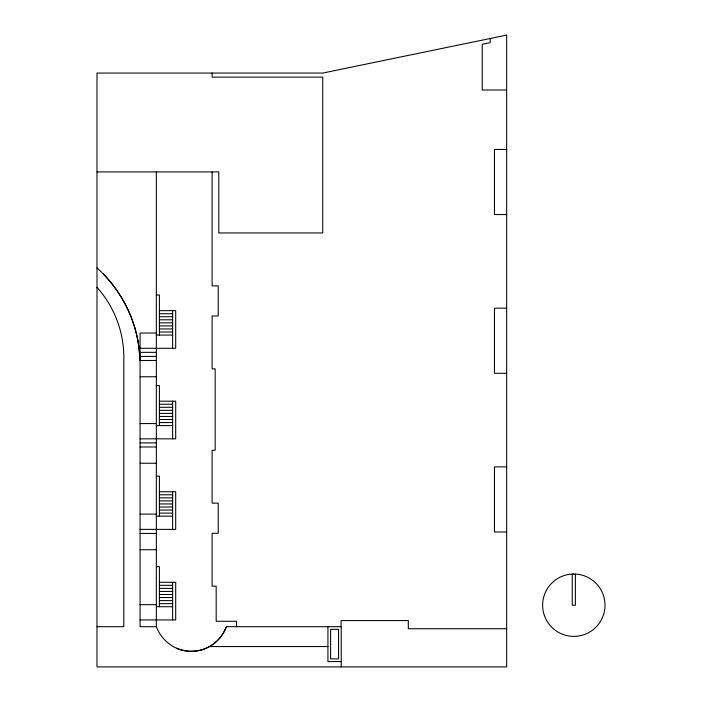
<?xml version="1.0" encoding="UTF-8"?>
<svg xmlns="http://www.w3.org/2000/svg" width="702" height="702" viewBox="0 0 702 702"><rect width="100%" height="100%" fill="white"/><g stroke="black" fill="none" stroke-linecap="round" stroke-linejoin="round"><path stroke-width="1.05" d="M156.344 360.495L140.067 360.495L138.329 343.102L138.689 340.944M341.216 666.9L341.216 626.693L226.36 626.693C222.78 636.223 215.417 644.067 206.125 648.244A37.513 37.346 90 0 1 176.571 648.244C167.287 644.067 159.924 636.223 156.344 626.693L156.344 171.911M506.66 90.005L482.248 90.005L482.248 44.296L490.215 42.646L490.215 38.496M506.66 149.447L494.454 149.447L494.454 214.558L506.66 214.558M96.99 171.911L218.787 171.911L218.787 232.95L322.753 232.95L322.753 77.132L212.109 77.132L212.109 73.061M156.344 295.007L159.398 295.007L159.398 335.056M506.66 308.16L494.454 308.16L494.454 373.271L506.66 373.271M159.398 310.644L175.693 310.644L175.693 348.289L140.067 348.289M159.398 313.697L172.622 313.697M159.398 316.742L172.622 316.742M159.398 319.796L172.622 319.796M159.398 322.85L172.622 322.85M159.398 325.903L172.622 325.903M159.398 328.957L172.622 328.957M159.398 332.011L172.622 332.011M156.344 333.02L140.067 333.02L140.067 626.693L156.344 626.693M156.344 335.056L172.622 335.056M140.067 352.351L156.344 352.351M140.067 356.423L156.344 356.423M140.067 376.763L156.344 376.763M156.344 385.556L159.398 385.556L159.398 425.605M159.398 401.193L175.693 401.193L175.693 438.829L140.067 438.829M159.398 404.238L172.622 404.238M159.398 407.292L172.622 407.292M159.398 410.345L172.622 410.345M159.398 413.399L172.622 413.399M159.398 416.453L172.622 416.453M159.398 419.506L172.622 419.506M159.398 422.551L172.622 422.551M140.067 423.569L156.344 423.569M156.344 425.605L172.622 425.605M140.067 442.901L156.344 442.901M140.067 446.972L156.344 446.972M140.067 463.241L156.344 463.241M506.66 466.874L494.454 466.874L494.454 531.984L506.66 531.984M156.344 476.096L159.398 476.096L159.398 516.154M159.398 491.733L175.693 491.733L175.693 529.378L140.067 529.378M159.398 494.787L172.622 494.787M159.398 497.841L172.622 497.841M159.398 500.895L172.622 500.895M159.398 503.948L172.622 503.948M159.398 506.993L172.622 506.993M159.398 510.047L172.622 510.047M159.398 513.101L172.622 513.101M140.067 514.118L156.344 514.118M156.344 516.154L172.622 516.154M140.067 533.45L156.344 533.45M140.067 549.719L156.344 549.719M156.344 566.646L159.398 566.646L159.398 606.703M159.398 582.283L175.693 582.283L175.693 619.927L140.067 619.927M159.398 585.336L172.622 585.336M159.398 588.39L172.622 588.39M159.398 591.444L172.622 591.444M159.398 594.489L172.622 594.489M159.398 597.542L172.622 597.542M159.398 600.596L172.622 600.596M159.398 603.65L172.622 603.65M140.067 604.668L156.344 604.668M156.344 606.703L172.622 606.703M96.99 626.693L123.789 626.693L123.789 360.495A105.072 105.019 -1.8 0 0 96.99 287.381M506.66 628.729L408.31 628.729L408.31 620.586L341.067 620.586L341.067 626.693M209.152 646.551L327.931 646.551M341.216 661.556L327.931 661.556L327.931 626.693M96.99 267.892C107.801 277.685 116.962 289.242 124.043 302A130.256 130.177 0 0 1 136.592 334.538L138.329 343.102M575.377 574.113L575.377 605.212L572.253 605.212L572.253 574.113M236.53 626.693L236.53 621.27L216.181 621.27L216.181 586.17L212.109 586.17L212.109 533.266L218.217 533.266L218.217 503.158L212.109 503.158L212.109 450.254L215.163 450.254L215.163 368.866L212.109 368.866L212.109 315.961L218.217 315.961L218.217 285.854L212.109 285.854L212.109 171.911M172.622 310.644L172.622 348.289M172.622 401.193L172.622 438.829M172.622 491.733L172.622 529.378M172.622 582.283L172.622 619.927M226.36 626.693A37.197 37.197 0 0 1 176.571 648.244M103.299 273.955A130.151 130.151 0 0 1 140.067 360.495M506.66 35.1L322.753 73.061L96.99 73.061L96.99 666.9L506.66 666.9L506.66 35.1M573.815 574.017L569.743 574.28A31.195 31.195 0 0 0 547.507 621.963A31.195 31.195 0 0 0 600.122 621.963A31.195 31.195 0 0 0 577.886 574.28L573.815 574.017M338.548 629.361L330.598 629.361L330.598 658.888L338.548 658.888L338.548 629.361"/></g></svg>
